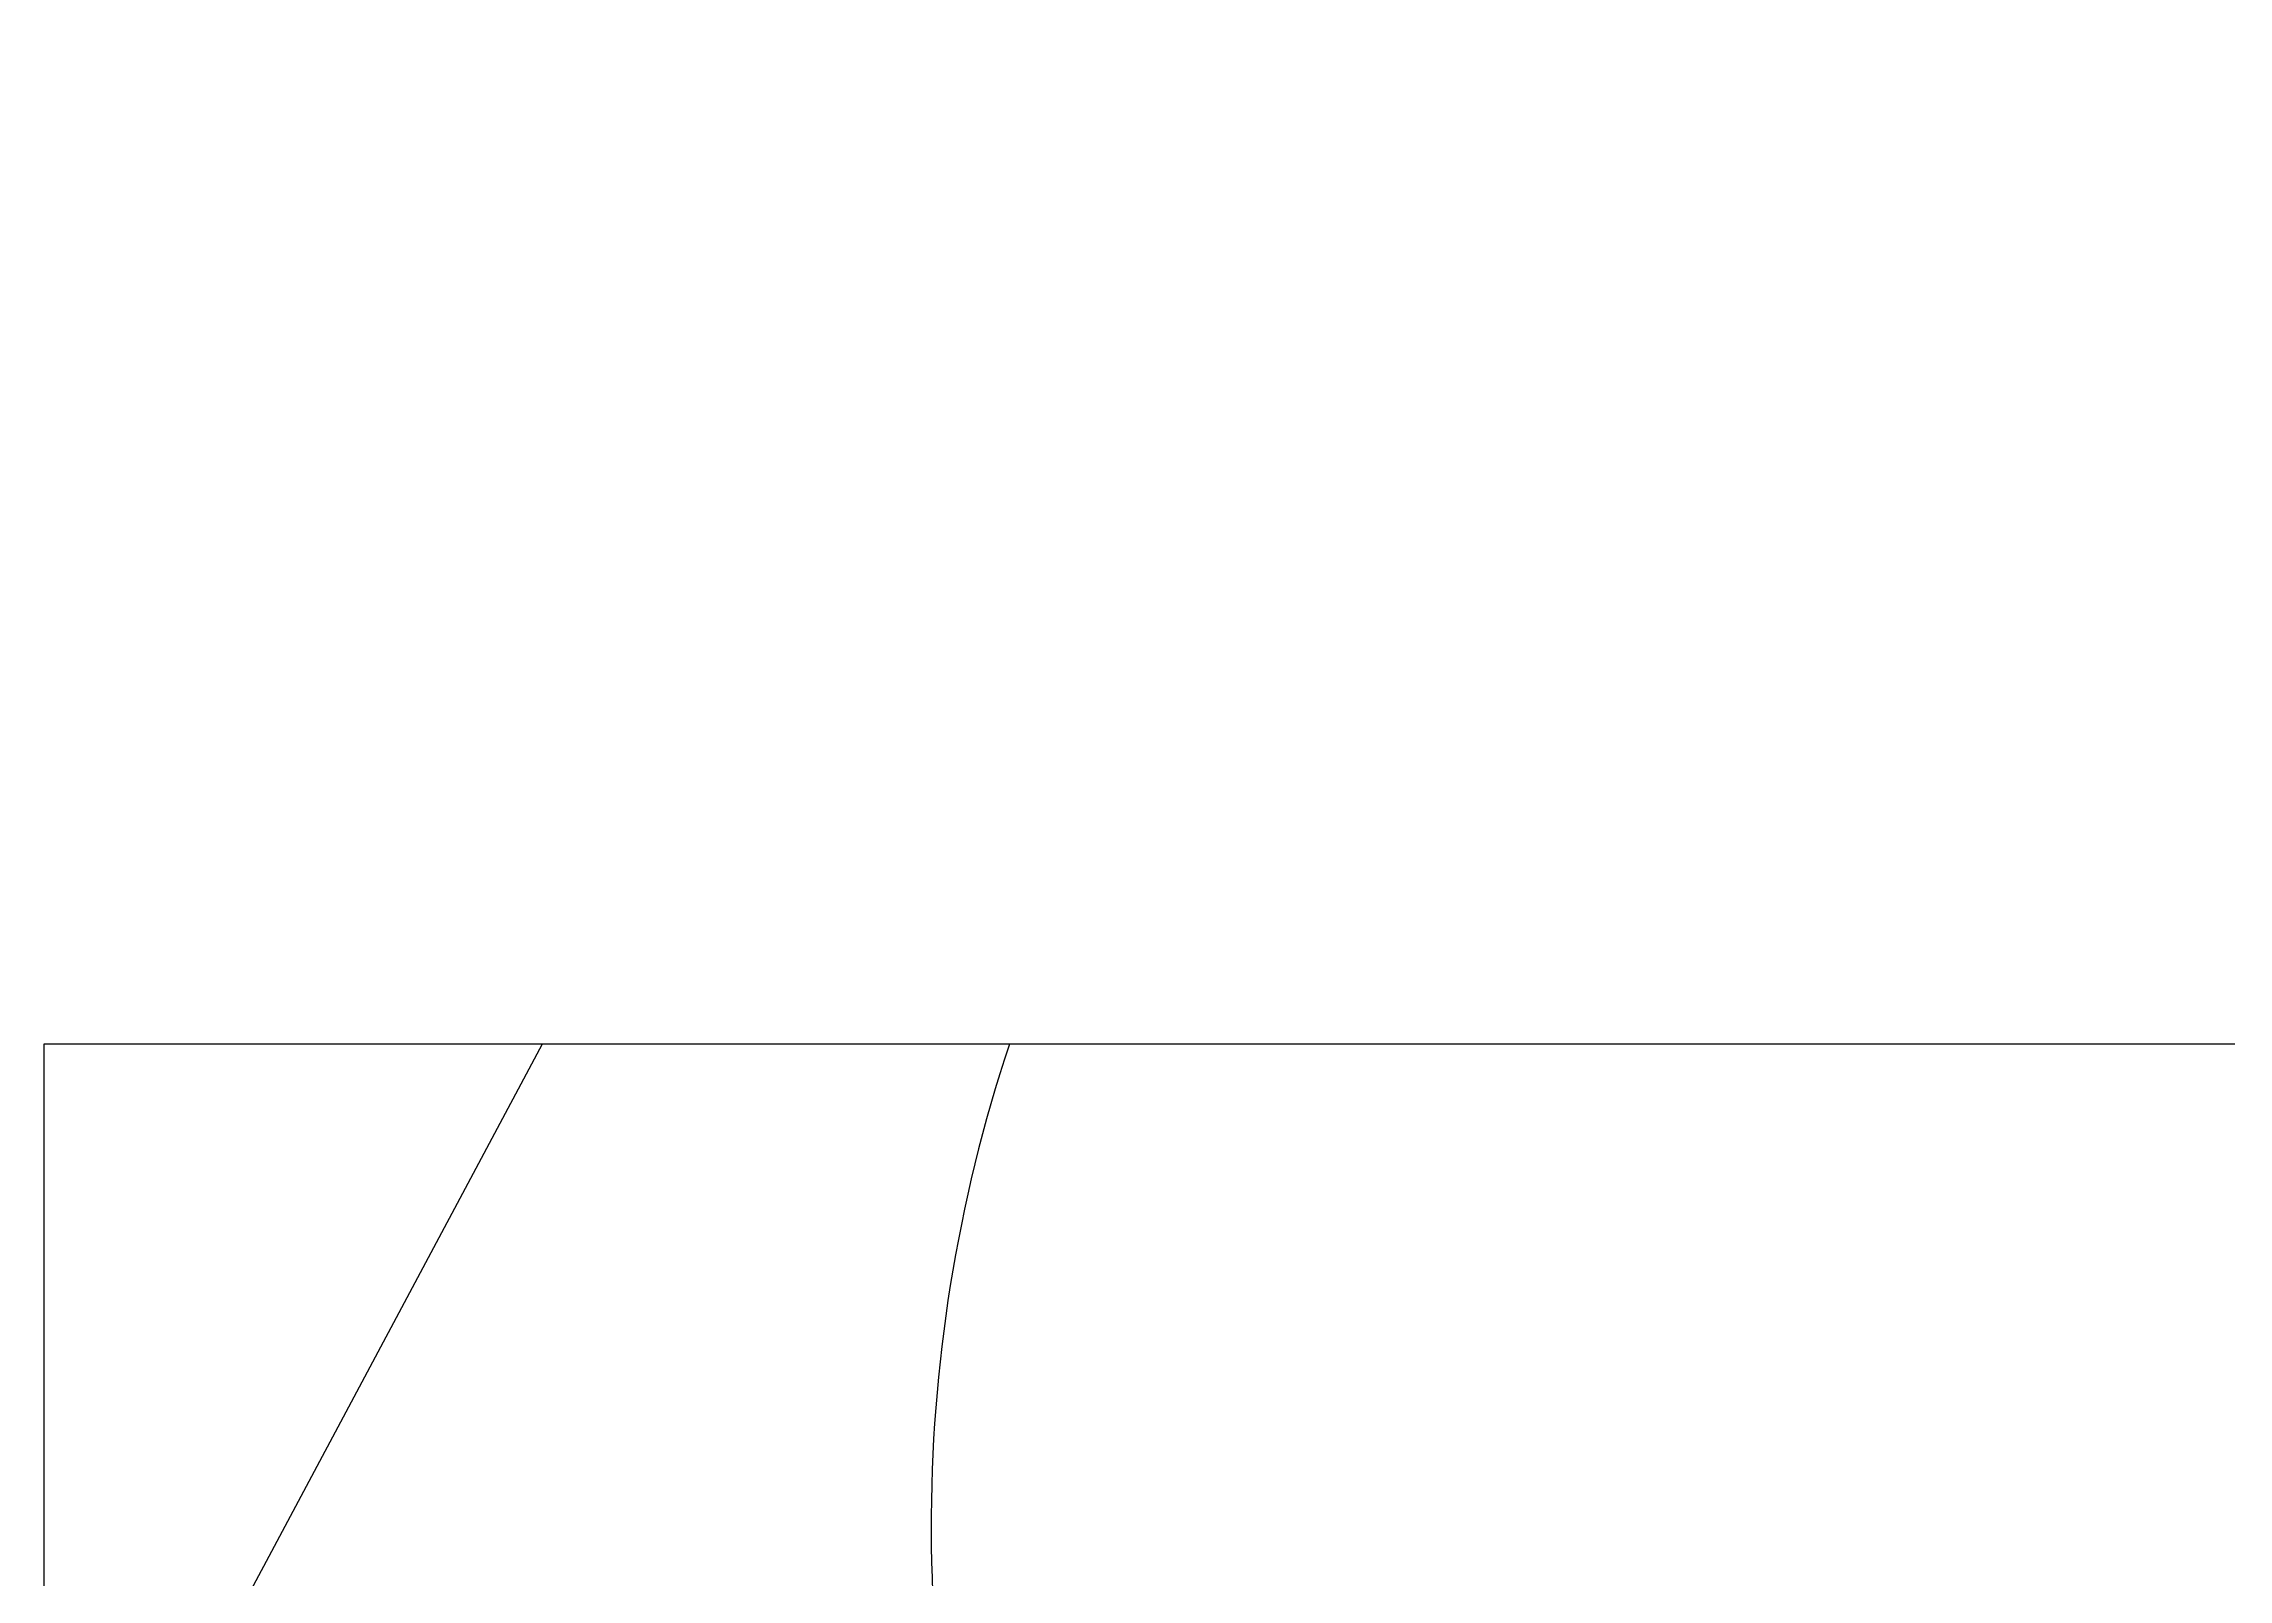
# Model space of a CAD drawing. Extents: x 506 to 706, y 928 to 1038.
# Drawn here: x 505.9 to 577.9, y 987.6 to 1038.2 of the extents above; entities that cross this region are included whole.
import ezdxf

# ---------------------------------------------------------------- set-up
doc = ezdxf.new("R2010")
doc.units = 0
doc.header["$LTSCALE"] = 3
doc.header["$MEASUREMENT"] = 0
doc.layers.get('0').update_dxf_attribs({"color": 3, "linetype": 'CONTINUOUS'})
doc.layers.add('GUAR', color=2, linetype='CONTINUOUS')
doc.layers.add('TEXT', color=2, linetype='CONTINUOUS')
doc.styles.add('LETRAS2', font='ROMANS.SHX')

msp = doc.modelspace()

# ---------------------------------------------------------------- linework, layer by layer
msp.add_lwpolyline([(706.148, 927.648), (706.148, 1005.204), (505.89, 1005.204), (505.89, 927.648)], close=True)
at = {"layer": 'GUAR'}
msp.add_line((522.32, 1005.204), (505.89, 974.446), dxfattribs=at)
msp.add_line((522.32, 1005.204), (505.89, 974.446), dxfattribs=at)
msp.add_arc((585.312, 989.321), 50.168, 161.54312, 198.8264, dxfattribs=at)

# ---------------------------------------------------------------- texts
at = {"layer": 'TEXT', "color": 2, "insert": (529.071, 1038.172), "char_height": 0.18, "attachment_point": 6, "style": 'LETRAS2'}
msp.add_mtext('\\A1;', dxfattribs=at)

doc.saveas('drawing.dxf')
